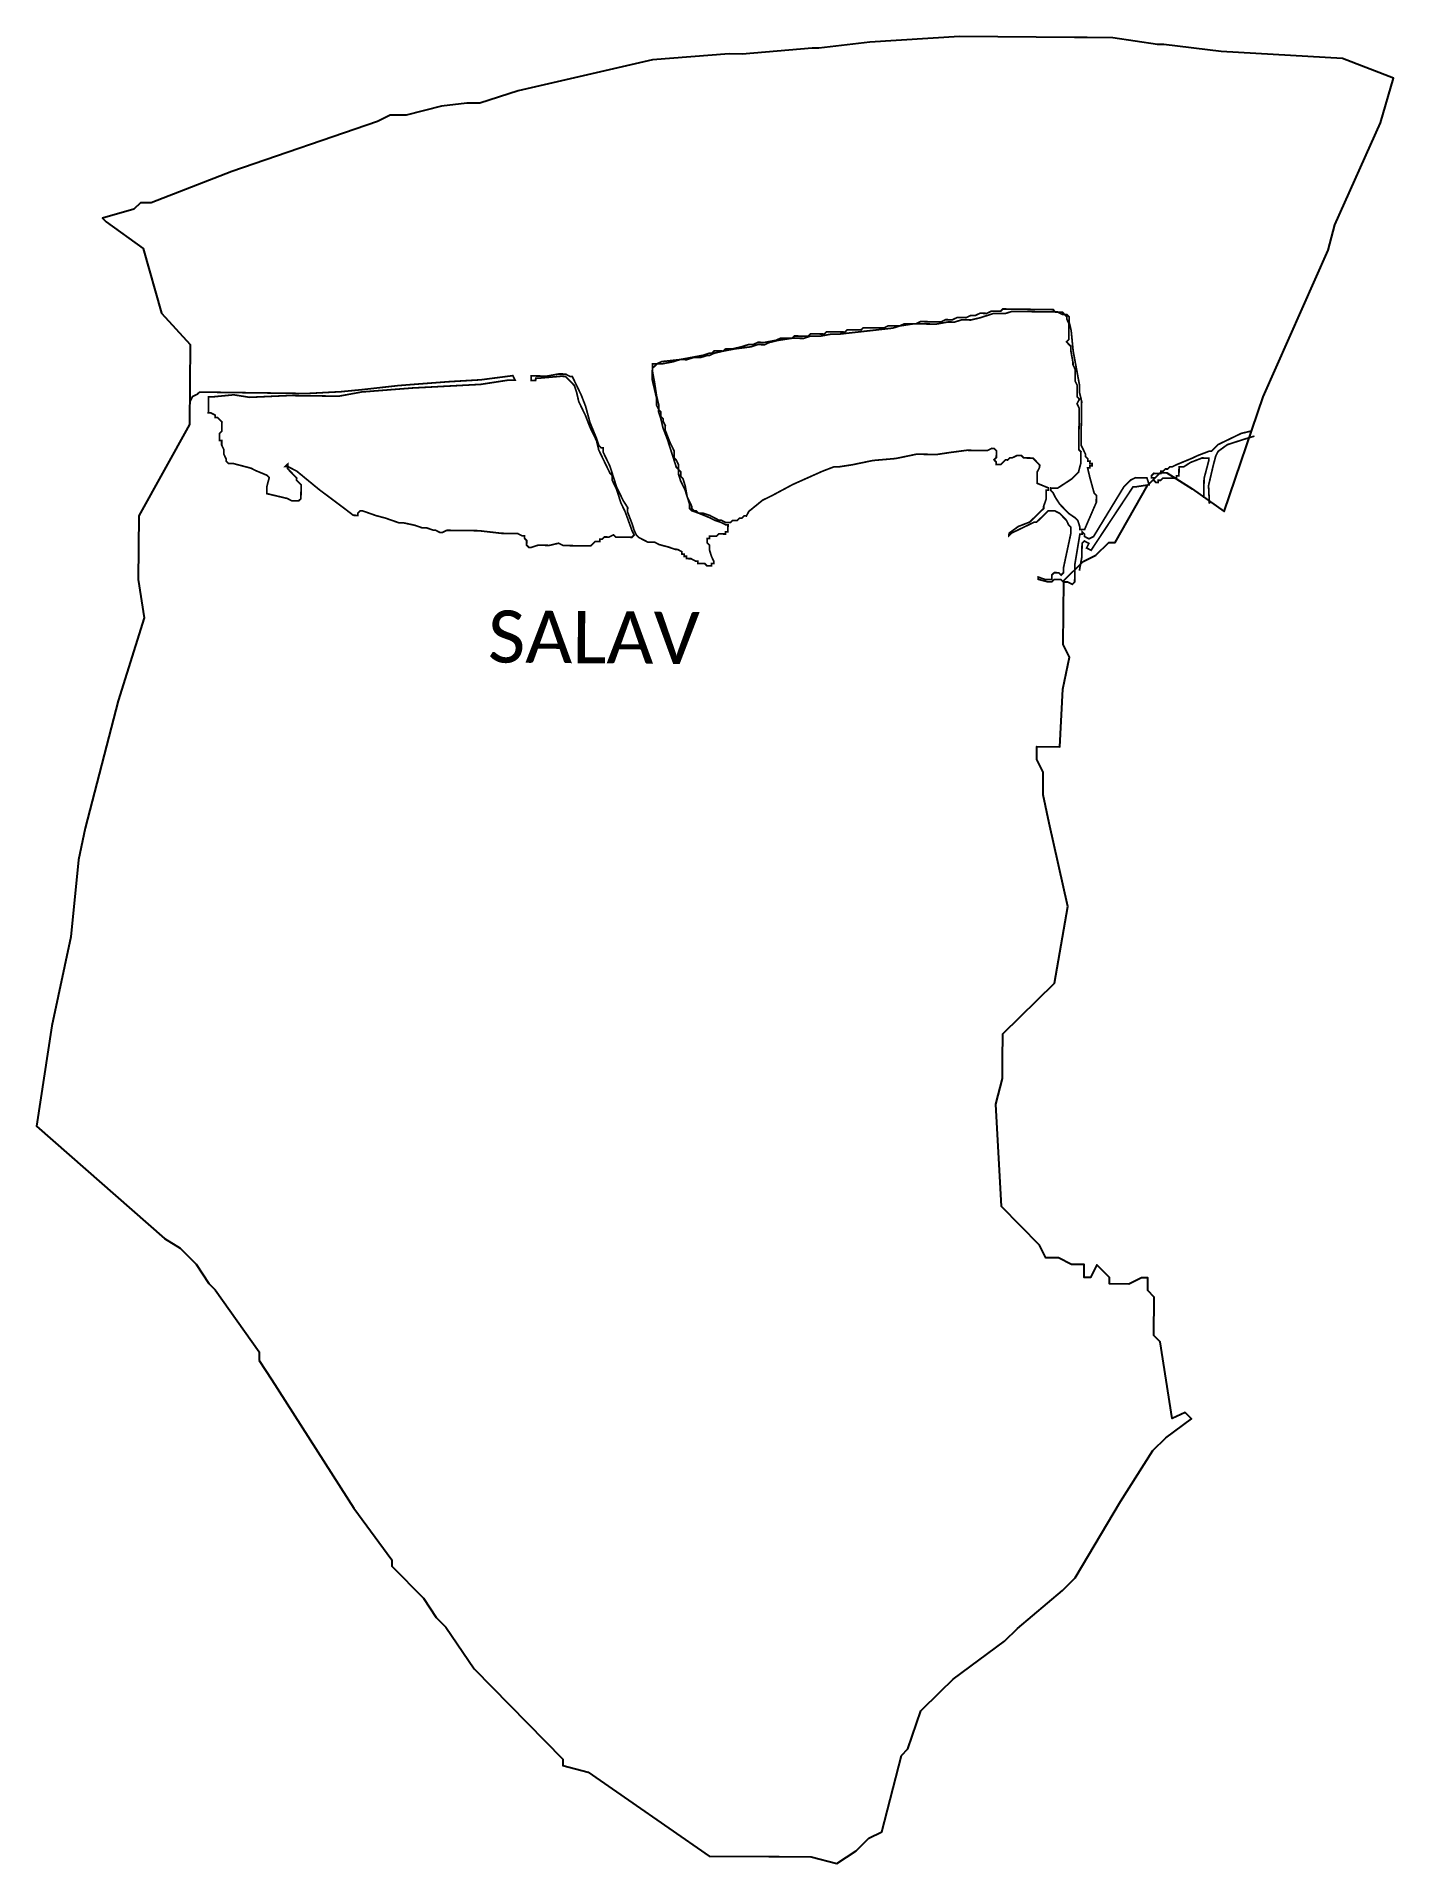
# Model space of a CAD drawing. Header units: metres. Extents: x 281940 to 284319, y 2048397 to 2051598.
import ezdxf

# ---------------------------------------------------------------- set-up
doc = ezdxf.new("R2010")
doc.units = ezdxf.units.M
for name, color, linetype in [('HIGH TIDE LINE', 6, 'Continuous'), ('village', 3, 'Continuous'), ('VILLAGE NAME', 250, 'Continuous')]:
    doc.layers.add(name, color=color, linetype=linetype)
doc.styles.get("Standard").update_dxf_attribs({"font": 'calibri.ttf'})

msp = doc.modelspace()

# ---------------------------------------------------------------- linework, layer by layer
at = {"layer": 'HIGH TIDE LINE', "lineweight": 0, "const_width": 3}
for points in [[(282209.6, 2050959.5), (282213.7, 2050967.5), (282221.7, 2050971.4), (282225.8, 2050975.3), (282414.1, 2050972.8), (282474.2, 2050976), (282510.3, 2050979.5), (282574.5, 2050986.7), (282618.6, 2050990.1), (282662.7, 2050993.5), (282718.9, 2050996.8), (282775.1, 2051004.1), (282779, 2050996), (282766.9, 2050996.2), (282718.8, 2050988.8), (282598.5, 2050982.4), (282510.3, 2050975.5), (282470.1, 2050968.1), (282382, 2050969.2), (282313.8, 2050966.1), (282285.8, 2050970.5), (282249.7, 2050967), (282241.7, 2050967.1), (282241.3, 2050939), (282245.4, 2050939), (282253.3, 2050934.9), (282253.3, 2050930.9), (282257.3, 2050930.8), (282261.2, 2050926.8), (282265.2, 2050922.7), (282265, 2050906.7), (282260.9, 2050902.7), (282260.7, 2050890.7), (282264.7, 2050890.6), (282264.6, 2050882.6), (282268.5, 2050874.6), (282268.4, 2050866.6), (282272.3, 2050858.5), (282272.3, 2050854.5), (282276.2, 2050850.4), (282284.2, 2050850.3), (282316.2, 2050841.9), (282324.1, 2050837.8), (282344.1, 2050829.5), (282348, 2050825.4), (282343.8, 2050809.5), (282343.6, 2050797.4), (282379.6, 2050788.9), (282387.5, 2050784.8), (282399.6, 2050784.7), (282403.6, 2050788.6), (282403.9, 2050812.7), (282396, 2050820.8), (282396.1, 2050824.8), (282392.1, 2050828.8), (282388.2, 2050832.9), (282384.2, 2050837), (282380.3, 2050841), (282380.3, 2050845), (282376.3, 2050845.1), (282380.4, 2050849), (282380.3, 2050845), (282396.2, 2050836.8), (282435.9, 2050804.2), (282479.5, 2050771.6), (282495.4, 2050759.4), (282503.4, 2050759.2), (282503.4, 2050763.3), (282507.5, 2050767.2), (282511.5, 2050767.2), (282523.5, 2050763), (282535.4, 2050758.8), (282551.4, 2050754.6), (282563.4, 2050750.4), (282575.3, 2050746.3), (282583.3, 2050746.2), (282603.3, 2050741.9), (282615.3, 2050737.7), (282623.3, 2050737.6), (282635.2, 2050733.5), (282639.3, 2050733.4), (282647.2, 2050729.3), (282651.2, 2050729.2), (282659.3, 2050733.1), (282715.4, 2050732.4), (282755.4, 2050727.8), (282783.4, 2050727.5), (282791.4, 2050723.4), (282795.4, 2050723.3), (282795.3, 2050719.3), (282799.3, 2050715.2), (282799.2, 2050707.2), (282803.1, 2050703.2), (282807.1, 2050703.1), (282819.2, 2050707), (282839.2, 2050706.7), (282855.3, 2050710.5), (282863.3, 2050706.4), (282911.3, 2050705.7), (282915.4, 2050709.7), (282919.4, 2050713.6), (282927.5, 2050713.5), (282927.5, 2050717.5), (282931.5, 2050717.5), (282935.6, 2050721.4), (282943.6, 2050721.3), (282951.6, 2050725.2), (282955.6, 2050721.2), (282983.6, 2050720.8), (282987.7, 2050724.8), (282983.8, 2050732.8), (282972.2, 2050765), (282964.4, 2050781.2), (282960.6, 2050793.2), (282956.7, 2050805.3), (282948.9, 2050821.4), (282949, 2050829.5), (282945.1, 2050833.5), (282941.2, 2050841.6), (282937.3, 2050849.6), (282929.5, 2050865.8), (282925.6, 2050873.8), (282921.8, 2050889.9), (282917.9, 2050898), (282910.1, 2050914.1), (282902.3, 2050934.3), (282890.6, 2050958.5), (282886.9, 2050974.5), (282883, 2050986.6), (282879.1, 2050990.7), (282871.1, 2050998.8), (282867.2, 2051002.8), (282859.2, 2051003), (282819.1, 2050999.5), (282815.1, 2050999.5), (282815, 2050995.5), (282807, 2050995.6), (282807.1, 2051003.6), (282835.1, 2051003.3), (282855.2, 2051007), (282867.2, 2051006.9), (282875.2, 2051002.7), (282879.2, 2051002.7), (282883.1, 2050994.6), (282894.8, 2050970.4), (282902.6, 2050950.3), (282910.2, 2050922.1), (282921.8, 2050893.9), (282925.7, 2050881.9), (282929.6, 2050877.8), (282933.6, 2050877.7), (282933.5, 2050869.7), (282937.4, 2050861.7), (282945.2, 2050845.5), (282956.8, 2050809.3), (282968.5, 2050785.1), (282976.3, 2050773), (282976.2, 2050765), (282984, 2050744.8), (282987.8, 2050732.8), (282991.7, 2050724.7), (282995.7, 2050720.6), (283011.6, 2050712.4), (283023.6, 2050712.3), (283031.5, 2050708.1), (283047.5, 2050703.9), (283059.5, 2050699.8), (283063.5, 2050699.7), (283071.4, 2050695.6), (283071.4, 2050691.6), (283075.4, 2050691.5), (283075.3, 2050687.5), (283079.3, 2050687.5), (283079.3, 2050683.5), (283087.3, 2050683.4), (283095.3, 2050679.2), (283099.3, 2050679.2), (283099.2, 2050675.2), (283111.2, 2050675), (283115.2, 2050671), (283123.2, 2050670.9), (283123.2, 2050674.9), (283127.3, 2050674.8), (283127.3, 2050678.8), (283123.4, 2050686.9), (283119.6, 2050699), (283119.7, 2050707), (283115.7, 2050711), (283115.8, 2050719), (283119.8, 2050719), (283119.9, 2050723), (283131.9, 2050722.8), (283136, 2050726.8), (283148, 2050726.6), (283148, 2050730.6), (283152, 2050730.6), (283152.2, 2050742.6), (283148.2, 2050742.7), (283140.2, 2050746.8), (283128.3, 2050750.9), (283120.3, 2050755.1), (283100.4, 2050763.3), (283088.4, 2050767.5), (283084.5, 2050771.6), (283084.6, 2050779.6), (283076.9, 2050803.7), (283069.1, 2050819.8), (283065.2, 2050831.9), (283065.3, 2050839.9), (283061.4, 2050844), (283057.6, 2050856.1), (283046, 2050892.3), (283038.3, 2050912.4), (283034.5, 2050928.5), (283030.6, 2050940.6), (283030.7, 2050944.6), (283026.8, 2050952.6), (283026.9, 2050964.7), (283023.2, 2050980.7), (283019.4, 2050996.8), (283019.7, 2051024.9), (283027.7, 2051024.8), (283035.8, 2051028.7), (283067.9, 2051032.2), (283108.1, 2051039.7), (283120.1, 2051043.6), (283124.1, 2051043.5), (283128.2, 2051047.5), (283144.2, 2051047.2), (283148.3, 2051051.2), (283160.3, 2051051), (283176.4, 2051054.8), (283188.4, 2051058.7), (283196.5, 2051058.6), (283204.5, 2051062.5), (283216.5, 2051062.3), (283236.6, 2051066.1), (283244.7, 2051070), (283264.7, 2051069.7), (283268.8, 2051073.6), (283292.8, 2051073.3), (283296.9, 2051077.3), (283320.9, 2051077), (283325, 2051080.9), (283357, 2051080.5), (283361.1, 2051084.4), (283385.1, 2051084.1), (283389.2, 2051088.1), (283425.2, 2051087.6), (283433.3, 2051091.5), (283453.3, 2051091.2), (283461.4, 2051095.1), (283481.4, 2051094.9), (283489.5, 2051098.8), (283525.5, 2051098.3), (283533.6, 2051102.2), (283545.6, 2051102), (283553.7, 2051105.9), (283569.7, 2051105.7), (283577.7, 2051109.6), (283585.8, 2051109.5), (283593.8, 2051113.4), (283605.8, 2051113.2), (283613.9, 2051117.1), (283629.9, 2051116.9), (283634, 2051120.9), (283722.1, 2051119.7), (283726.1, 2051115.6), (283738.1, 2051115.5), (283742, 2051111.4), (283746, 2051111.4), (283750, 2051107.3), (283749.9, 2051099.3), (283753.7, 2051083.2), (283757.2, 2051047.1), (283764.7, 2051006.9), (283768.4, 2050986.9), (283768.3, 2050974.8), (283772.1, 2050958.8), (283771, 2050882.6), (283774.9, 2050874.6), (283778.8, 2050866.5), (283778.8, 2050862.5), (283782.7, 2050858.4), (283782.7, 2050854.4), (283786.7, 2050854.4), (283786.6, 2050850.4), (283790.6, 2050850.3), (283790.6, 2050846.3), (283786.6, 2050846.4), (283786.5, 2050842.4), (283782.5, 2050842.4), (283786.3, 2050826.3), (283794, 2050798.2), (283797.9, 2050794.1), (283797.8, 2050782.1), (283777.1, 2050734.3), (283769.1, 2050734.4), (283769.1, 2050738.4), (283765.3, 2050750.5), (283761.3, 2050754.5), (283749.4, 2050762.7), (283733.6, 2050779), (283725.8, 2050791.1), (283721.9, 2050799.1), (283717.9, 2050803.2), (283718, 2050807.2), (283730, 2050807), (283754.2, 2050822.8), (283766.4, 2050834.6), (283770.6, 2050850.6), (283770.9, 2050870.6), (283766.9, 2050874.7), (283767.9, 2050946.8), (283764, 2050954.9), (283768.1, 2050962.8), (283764.2, 2050966.9), (283764.4, 2050986.9), (283760.5, 2050995), (283760.8, 2051015), (283756.9, 2051023.1), (283756.9, 2051027.1), (283753.2, 2051047.2), (283753.3, 2051055.2), (283749.4, 2051059.2), (283745.4, 2051063.3), (283749.5, 2051067.2), (283749.8, 2051095.3), (283745.9, 2051103.4), (283746, 2051107.4), (283742, 2051111.4), (283738, 2051111.5), (283730.1, 2051115.6), (283650, 2051116.7), (283637.9, 2051112.8), (283617.9, 2051113.1), (283593.7, 2051105.4), (283577.6, 2051101.6), (283561.6, 2051101.8), (283549.5, 2051098), (283537.5, 2051098.1), (283517.4, 2051094.4), (283477.4, 2051094.9), (283453.3, 2051091.2), (283441.2, 2051087.4), (283409.1, 2051083.8), (283344.9, 2051076.6), (283332.9, 2051076.8), (283312.8, 2051073.1), (283296.8, 2051073.3), (283284.7, 2051069.4), (283264.7, 2051069.7), (283240.6, 2051066), (283224.6, 2051062.2), (283216.5, 2051058.3), (283204.5, 2051058.5), (283192.4, 2051054.6), (283164.3, 2051051), (283144.2, 2051047.2), (283128.2, 2051043.5), (283120.1, 2051039.6), (283116.1, 2051039.6), (283104, 2051035.8), (283092, 2051035.9), (283079.9, 2051032.1), (283067.9, 2051032.2), (283055.8, 2051028.4), (283035.8, 2051024.6), (283027.7, 2051024.8), (283023.7, 2051020.8), (283019.6, 2051016.8), (283019.6, 2051012.8), (283023.3, 2050992.8), (283027, 2050968.7), (283030.8, 2050952.6), (283030.7, 2050944.6), (283034.6, 2050940.5), (283034.5, 2050932.5), (283038.5, 2050928.4), (283038.4, 2050924.4), (283042.3, 2050916.4), (283042.2, 2050908.4), (283050, 2050888.2), (283057.8, 2050872.1), (283057.6, 2050860.1), (283061.6, 2050856), (283065.5, 2050847.9), (283065.3, 2050839.9), (283069.3, 2050835.9), (283069.2, 2050827.9), (283073.1, 2050823.8), (283077, 2050811.7), (283080.7, 2050791.6), (283088.5, 2050775.5), (283088.5, 2050771.5), (283092.4, 2050767.4), (283096.4, 2050767.4), (283100.4, 2050763.3), (283108.4, 2050763.2), (283120.4, 2050759.1), (283136.3, 2050750.8), (283140.3, 2050750.8), (283148.2, 2050746.7), (283156.3, 2050746.6), (283160.3, 2050750.5), (283168.3, 2050750.4), (283172.4, 2050754.4), (283176.4, 2050754.3), (283180.4, 2050758.3), (283184.5, 2050758.2), (283188.6, 2050766.2), (283212.9, 2050785.9), (283229, 2050793.7), (283265.3, 2050813.2), (283317.7, 2050836.6), (283337.8, 2050844.3), (283345.9, 2050844.2), (283369.9, 2050847.9), (283406.1, 2050855.4), (283446.2, 2050858.9), (283482.4, 2050866.4), (283518.4, 2050866), (283542.5, 2050869.6), (283570.6, 2050873.3), (283606.7, 2050872.8), (283614.7, 2050876.7), (283618.7, 2050876.6), (283622.7, 2050872.6), (283622.5, 2050860.6), (283618.5, 2050856.6), (283622.4, 2050852.6), (283622.4, 2050848.6), (283630.4, 2050848.4), (283634.4, 2050852.4), (283638.5, 2050856.4), (283642.5, 2050856.3), (283646.5, 2050860.3), (283650.6, 2050860.2), (283658.6, 2050864.1), (283666.6, 2050864), (283670.6, 2050859.9), (283686.6, 2050859.7), (283690.6, 2050855.7), (283698.5, 2050847.5), (283698.4, 2050843.5), (283694.3, 2050835.6), (283694, 2050815.5), (283714, 2050807.3), (283713.9, 2050803.3), (283709.9, 2050803.3), (283709.7, 2050787.3), (283705.5, 2050775.3), (283705.5, 2050771.3), (283697.3, 2050763.4), (283693.3, 2050759.5), (283681.1, 2050747.6), (283661, 2050739.8), (283644.8, 2050728), (283644.7, 2050724), (283648.8, 2050728), (283673, 2050739.7), (283689.1, 2050747.5), (283693.1, 2050747.4), (283709.4, 2050763.2), (283713.4, 2050767.2), (283725.4, 2050767), (283733.4, 2050762.9), (283737.3, 2050758.9), (283745.3, 2050750.7), (283749.2, 2050742.7), (283753.1, 2050738.6), (283752.9, 2050726.6), (283740.1, 2050666.7), (283740, 2050658.7), (283736, 2050654.7), (283732, 2050658.8), (283724, 2050658.9), (283719.9, 2050654.9), (283719.8, 2050646.9), (283707.8, 2050647.1), (283695.9, 2050651.2), (283695.8, 2050647.2), (283711.8, 2050643), (283719.8, 2050642.9), (283723.8, 2050646.8), (283735.9, 2050646.7), (283739.8, 2050642.6), (283747.8, 2050642.5), (283755.8, 2050638.4), (283759.8, 2050642.4), (283760.3, 2050674.4), (283769, 2050726.4), (283773, 2050726.3), (283773, 2050730.3), (283777, 2050726.3), (283776.9, 2050722.3), (283784.9, 2050718.2), (283792.9, 2050722.1), (283846.2, 2050809.5), (283858.4, 2050821.4), (283866.4, 2050825.3), (283886.5, 2050825), (283890.3, 2050812.9), (283866.2, 2050809.2), (283862.2, 2050809.3), (283788.6, 2050698.1), (283780.7, 2050702.2), (283784.8, 2050710.2), (283776.8, 2050714.3), (283772.8, 2050710.3), (283772.4, 2050686.3), (283768.1, 2050662.3)], [(283986.2, 2050789.6), (283986.6, 2050823.7), (283990.8, 2050839.6), (283995, 2050855.6), (283995.1, 2050859.6), (283983.1, 2050859.8), (283962.9, 2050852), (283950.8, 2050844.2), (283942.8, 2050844.3), (283942.6, 2050828.3), (283938.6, 2050828.3), (283938.5, 2050824.3), (283914.5, 2050824.6), (283910.4, 2050820.7), (283906.4, 2050820.7), (283906.4, 2050816.7), (283902.4, 2050816.8), (283898.4, 2050820.8), (283898.5, 2050824.8), (283894.5, 2050824.9), (283894.5, 2050828.9), (283898.6, 2050832.9), (283910.6, 2050832.7), (283910.7, 2050836.7), (283914.7, 2050836.6), (283918.7, 2050840.6), (283922.7, 2050840.5), (283926.8, 2050844.5), (283930.8, 2050844.4), (283938.9, 2050848.3), (283967.1, 2050860), (283975.1, 2050863.9), (283995.3, 2050871.6), (283999.3, 2050871.6), (284003.3, 2050875.5), (284011.4, 2050883.4), (284019.5, 2050887.3), (284027.6, 2050891.2), (284051.8, 2050902.9), (284069.9, 2050907.2)], [(284074.9, 2050898.1), (284063.7, 2050894.8), (284027.5, 2050883.2), (284011.3, 2050871.4), (284007.2, 2050863.5), (284002.9, 2050847.5), (283994.5, 2050811.5), (283996, 2050779.5)]]:
    msp.add_lwpolyline(points, dxfattribs=at)
at = {"layer": 'village', "color": 3}
msp.add_lwpolyline([(283910.2, 2050834.1), (283921.4, 2050834), (283966, 2050805.6), (284021.7, 2050766), (284090.4, 2050967.1), (284204.4, 2051223.7), (284215.9, 2051268.5), (284295.7, 2051447), (284318.7, 2051525.2), (284229.3, 2051559.5), (284016.7, 2051572.3), (283916, 2051584.3), (283904.8, 2051584.4), (283826.5, 2051596.2), (283781.7, 2051596.5), (283759.3, 2051596.7), (283557.8, 2051598.2), (283400.9, 2051588.3), (283311.2, 2051577.9), (283300, 2051577.9), (283176.8, 2051567.6), (283154.4, 2051567.8), (283019.9, 2051557.6), (282784.3, 2051503.4), (282717, 2051481.5), (282694.6, 2051481.7), (282649.8, 2051476.5), (282588.2, 2051460.3), (282560.1, 2051460.3), (282537.6, 2051449.3), (282282.7, 2051361.8), (282141.2, 2051306.9), (282122.2, 2051306.9), (282110.9, 2051295.8), (282055.9, 2051279.8), (282062.3, 2051273.4), (282126.8, 2051226.7), (282159.4, 2051113.8), (282209.6, 2051058.4), (282208, 2050918.5), (282119.2, 2050758.7), (282118.3, 2050646.9), (282129, 2050579.6), (282083.1, 2050434.6), (282025.4, 2050211.3), (282013.8, 2050155.5), (282000.2, 2050020.9), (281966.7, 2049865.1), (281940.1, 2049689.1), (282164.2, 2049492.5), (282192.1, 2049475.5), (282219.8, 2049447.3), (282242, 2049413.5), (282253.1, 2049402.3), (282330.5, 2049293.5), (282330.5, 2049278.5), (282352.7, 2049244.7), (282496.5, 2049019.6), (282563, 2048929.5), (282562.9, 2048918.4), (282618.5, 2048861.9), (282640.6, 2048828.2), (282657.3, 2048811.3), (282707.1, 2048738.1), (282862.7, 2048580.1), (282862.6, 2048568.9), (282907.3, 2048557.4), (283118.9, 2048410.2), (283223.8, 2048409.2), (283242.1, 2048409.2), (283298.1, 2048408.8), (283342.8, 2048397.3), (283376.6, 2048419.4), (283399.1, 2048441.6), (283421.6, 2048452.6), (283456.2, 2048586.7), (283467.5, 2048597.9), (283490.4, 2048664.9), (283524.2, 2048698.2), (283546.8, 2048720.4), (283636.9, 2048786.9), (283659.5, 2048809.2), (283738.4, 2048875.7), (283761, 2048898), (283840.4, 2049031.7), (283897, 2049120.9), (283919.6, 2049143.1), (283964.7, 2049176.4), (283953.5, 2049187.6), (283931, 2049176.6), (283909.7, 2049311.1), (283898.6, 2049322.4), (283899.1, 2049389.6), (283888, 2049400.9), (283888.2, 2049423.3), (283877, 2049423.4), (283854.5, 2049412.4), (283821, 2049412.6), (283821, 2049423.8), (283798.8, 2049446.4), (283787.4, 2049424.1), (283776.2, 2049424.2), (283776.4, 2049446.6), (283754, 2049446.7), (283731.7, 2049458.1), (283709.3, 2049458.3), (283698.2, 2049480.7), (283631.6, 2049548.4), (283621.7, 2049727.7), (283633.3, 2049772.4), (283633.5, 2049794.8), (283633.6, 2049806), (283633.9, 2049850.8), (283724.2, 2049939.7), (283747.6, 2050073.9), (283715.1, 2050219.7), (283704.6, 2050269.5), (283704.6, 2050309.3), (283693.6, 2050331.8), (283693.7, 2050354.2), (283733.8, 2050353.9), (283739.3, 2050454.7), (283750.9, 2050510.6), (283739.9, 2050533), (283740.8, 2050645), (283774.6, 2050678.3), (283797.1, 2050689.4), (283819.7, 2050711.6), (283830.9, 2050711.5), (283887.7, 2050811.9)], close=True, dxfattribs=at)

# ---------------------------------------------------------------- texts
at = {"layer": 'VILLAGE NAME', "insert": (282731.8, 2050592.9), "char_height": 91.425, "attachment_point": 1, "rotation": 359.5442}
msp.add_mtext_dynamic_manual_height_columns('{\\fCalibri|b0|i0|c0|p34;SALAV}', width=798.716, gutter_width=457.1, heights=[0], dxfattribs=at)

doc.saveas('drawing.dxf')
